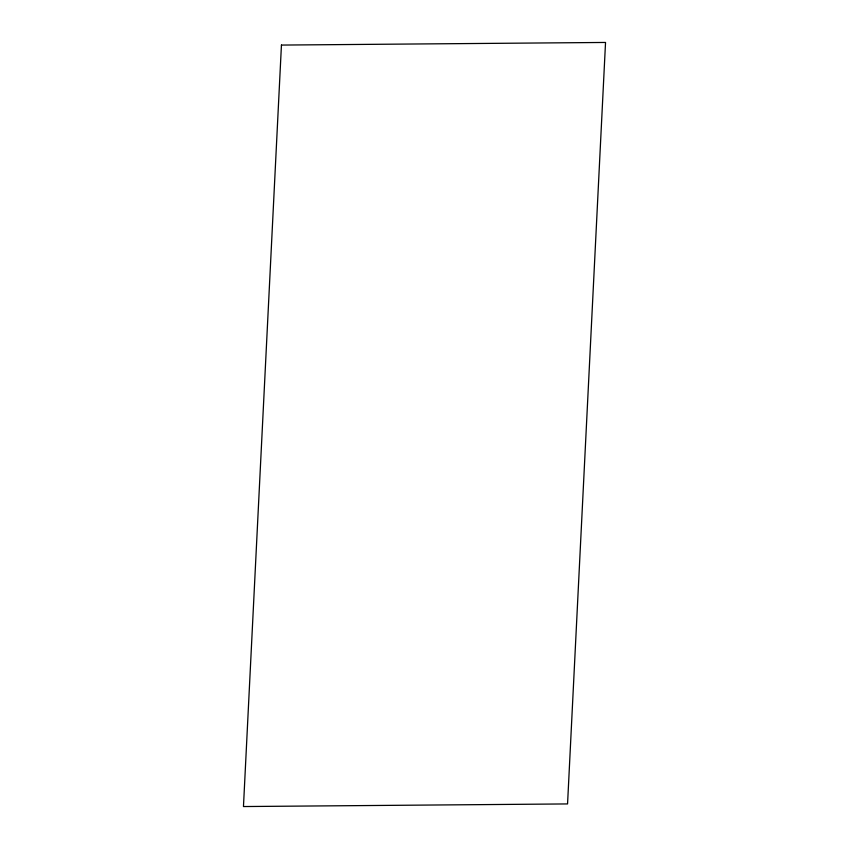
<?xml version="1.0" encoding="UTF-8"?>
<svg xmlns="http://www.w3.org/2000/svg" width="849" height="849" viewBox="0 0 849 849"><rect width="100%" height="100%" fill="white"/><g stroke="black" fill="none" stroke-linecap="round" stroke-linejoin="round"><path stroke-width="1.27" d="M281.443 45.071L243.461 806.55L567.556 803.929L605.539 42.45L281.443 45.071"/></g></svg>
